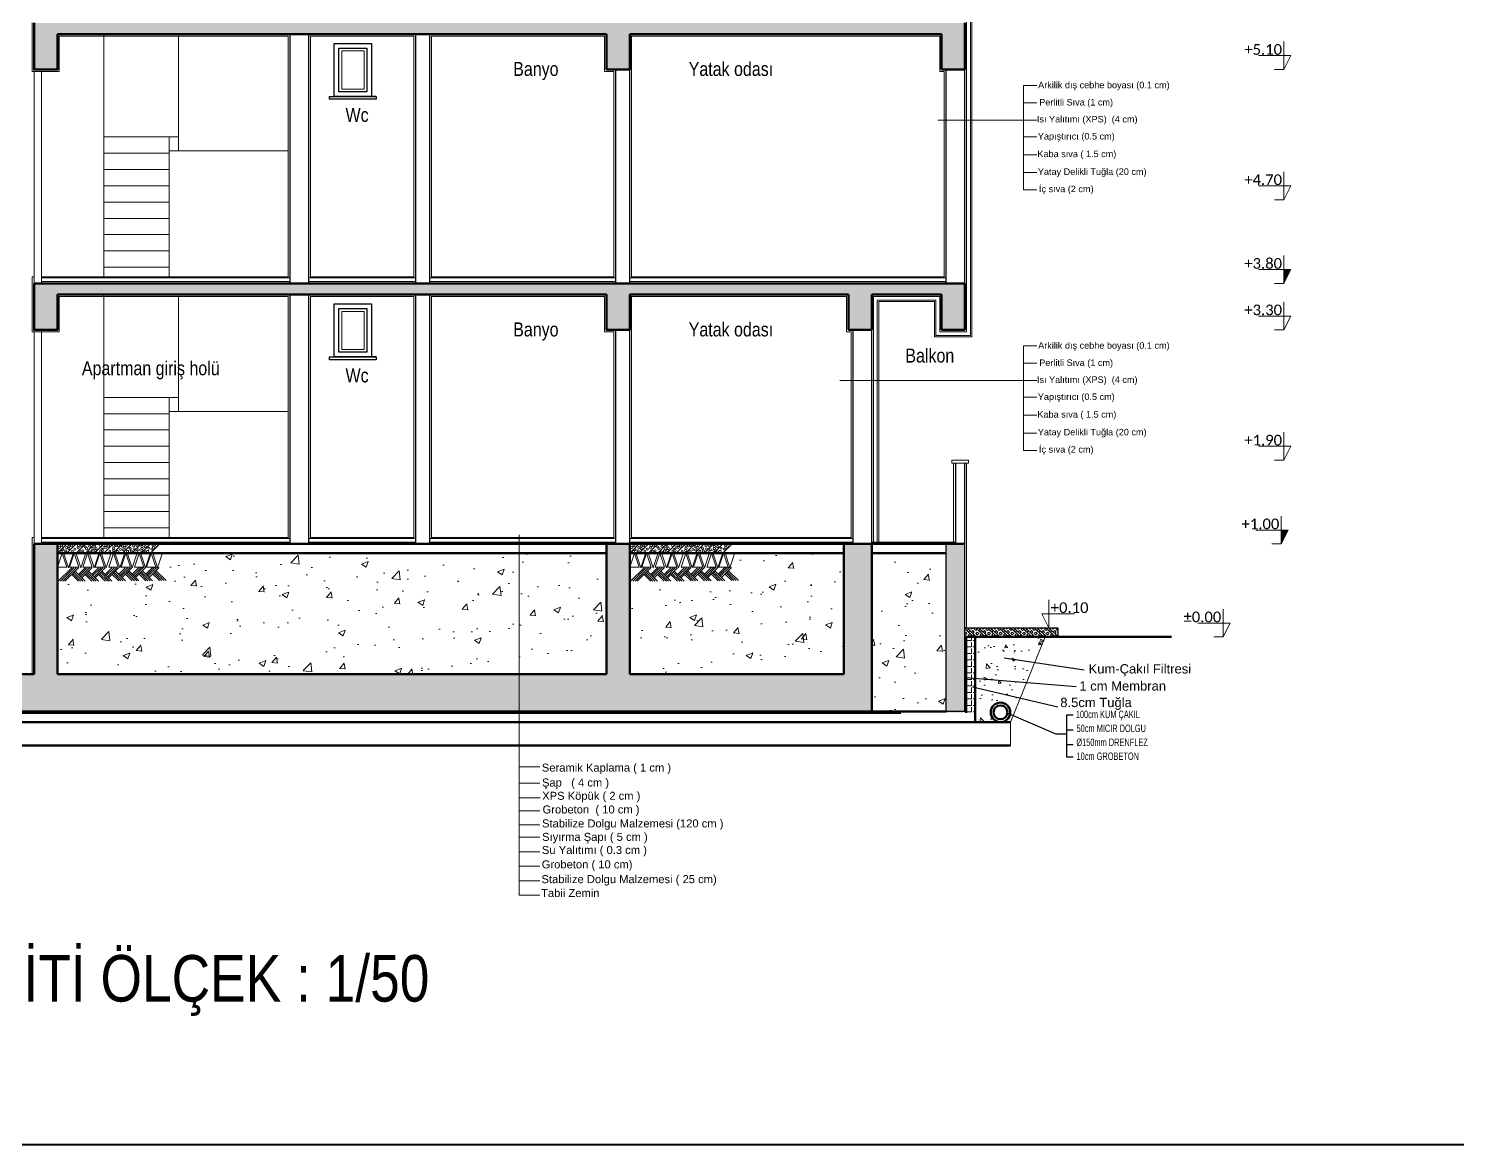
# Model space of a CAD drawing. Header units: metres. Extents: x 134072 to 172200, y 35728 to 38066.
# Drawn here: x 161648 to 163183, y 35728 to 36928 of the extents above; entities that cross this region are included whole.
import ezdxf

# ---------------------------------------------------------------- set-up
doc = ezdxf.new("R2010")
doc.units = ezdxf.units.M
for name, color, linetype, lineweight in [('Cizgi 09', 134, 'Continuous', 9), ('Cizgi 15', 3, 'Continuous', 15), ('Cizgi 20', 175, 'Continuous', 20), ('Cizgi 50', 1, 'Continuous', 50), ('ELEKTRİK', 102, 'Continuous', 40), ('Kotlandırma', 212, 'Continuous', 9), ('sıva', 145, 'Continuous', 5), ('Tarama 13', 221, 'Continuous', 13), ('Yazi Detay', 30, 'Continuous', 20)]:
    doc.layers.add(name, color=color, linetype=linetype, lineweight=lineweight)
for name, color, linetype in [('duvaR', 52, 'Continuous'), ('pencere', 28, 'Continuous'), ('YAZI', 1, 'Continuous'), ('yazı', 7, 'Continuous')]:
    doc.layers.add(name, color=color, linetype=linetype)
doc.styles.add('Hatip', font='ARIALN.TTF', dxfattribs={"height": 9})
doc.styles.add('omr', font='ARIALN.TTF', dxfattribs={"height": 20})
doc.styles.get("Standard").update_dxf_attribs({"font": 'txt.shx'})
doc.styles.add('TSIMPLEX', font='arial.ttf', dxfattribs={"width": 0.65, "height": 10.5})

msp = doc.modelspace()

# ---------------------------------------------------------------- hatches: boundary and pattern name
at = {"layer": 'Kotlandırma', "lineweight": 20}
for points in [[(162996.8, 36668.8), (163004.3, 36668.8), (162996.8, 36653.8)], [(162993.9, 36388.8), (163001.4, 36388.8), (162993.9, 36373.8)]]:
    msp.add_hatch(color=256, dxfattribs=at).paths.add_polyline_path(points)
at = {"layer": 'Tarama 13'}
h = msp.add_hatch(dxfattribs=at)
h.set_pattern_fill('ANSI33', color=256, scale=2, style=0)
h.set_pattern_definition([(45, (109885.787, 30647.212), (-8.980256, 8.980256), []), (45, (109894.767, 30647.212), (-8.980256, 8.980256), [6.35, -3.175])])
h.paths.add_polyline_path([(162653.9, 36373.8), (162633.9, 36373.8), (162633.9, 36193.8), (162653.9, 36193.8)])
h.paths.add_polyline_path([(162553.9, 36233.8), (162553.9, 36373.8), (162523.9, 36373.8), (162523.9, 36233.8), (162293.9, 36233.8), (162293.9, 36373.8), (162268.9, 36373.8), (162268.9, 36233.8), (162175, 36233.8), (162175, 36193.8), (162553.9, 36193.8)])
h.paths.add_polyline_path([(162175, 36233.8), (161678.9, 36233.8), (161678.9, 36373.8), (161653.9, 36373.8), (161653.9, 36233.8), (161468.9, 36233.8), (161468.9, 37493.8), (161137.9, 37493.8), (161137.9, 37481.8), (161443.9, 37481.8), (161443.9, 37213.8), (160903.9, 37213.8), (160903.9, 37198.8), (161078.9, 37198.8), (161078.9, 37182), (161103.9, 37182), (161103.9, 37201.8), (161443.9, 37201.8), (161443.9, 36933.8), (160903.9, 36933.8), (160903.9, 36918.8), (161078.9, 36918.8), (161078.9, 36883.8), (161103.9, 36883.8), (161103.9, 36921.8), (161443.9, 36921.8), (161443.9, 36653.8), (160903.9, 36653.8), (160903.9, 36638.8), (161078.9, 36638.8), (161078.9, 36603.8), (161103.9, 36603.8), (161103.9, 36641.8), (161443.9, 36641.8), (161443.9, 36233.8), (161108.9, 36233.8), (161108.9, 36373.8), (161078.9, 36373.8), (161078.9, 36233.8), (161048.9, 36233.8), (161048.9, 36193.8), (162175, 36193.8)])
h.paths.add_polyline_path([(160923.9, 36373.8), (160903.9, 36373.8), (160903.9, 36193.8), (160923.9, 36193.8)], flags=17)
h.paths.add_polyline_path([(161103.9, 37481.8), (161133.8, 37481.8), (161133.8, 37493.8), (160853.9, 37493.8), (160853.9, 37478.8), (161078.9, 37478.8), (161078.9, 37443.8), (161103.9, 37443.8)])
h.paths.add_polyline_path([(161468.9, 37613.8), (161653.9, 37613.8), (161653.9, 37593.8), (161673.9, 37593.8), (161673.9, 37628.8), (161448.9, 37628.8), (161448.9, 37593.8), (161468.9, 37593.8)])
h.paths.add_polyline_path([(162293.9, 37481.8), (162628.9, 37481.8), (162628.9, 37443.8), (162653.9, 37443.8), (162653.9, 37481.8), (162703.9, 37481.8), (162703.9, 37493.8), (161653.9, 37493.8), (161653.9, 37443.8), (161678.9, 37443.8), (161678.9, 37481.8), (162268.9, 37481.8), (162268.9, 37443.8), (162293.9, 37443.8)])
h.paths.add_polyline_path([(162293.9, 37201.8), (162628.9, 37201.8), (162628.9, 37182), (162653.9, 37182), (162653.9, 37213.8), (161653.9, 37213.8), (161653.9, 37163.8), (161678.9, 37163.8), (161678.9, 37201.8), (162268.9, 37201.8), (162268.9, 37163.8), (162293.9, 37163.8)])
h.paths.add_polyline_path([(162293.9, 36921.8), (162628.9, 36921.8), (162628.9, 36883.8), (162653.9, 36883.8), (162653.9, 36933.8), (161653.9, 36933.8), (161653.9, 36883.8), (161678.9, 36883.8), (161678.9, 36921.8), (162268.9, 36921.8), (162268.9, 36883.8), (162293.9, 36883.8)])
h.paths.add_polyline_path([(162653.9, 36653.8), (161653.9, 36653.8), (161653.9, 36603.8), (161678.9, 36603.8), (161678.9, 36641.8), (162268.9, 36641.8), (162268.9, 36603.8), (162293.9, 36603.8), (162293.9, 36641.8), (162528.9, 36641.8), (162528.9, 36603.8), (162553.9, 36603.8), (162553.9, 36641.8), (162628.9, 36641.8), (162628.9, 36603.8), (162653.9, 36603.8)])
h.paths.add_polyline_path([(162653.9, 37182), (162628.9, 37182), (162628.9, 37163.8), (162653.9, 37163.8)], flags=17)
h.paths.add_polyline_path([(161164.4, 36637.4), (161164.4, 36657.1), (161143.1, 36657.1), (161143.1, 36637.4)], flags=25)
h.paths.add_polyline_path([(161164.2, 36204.1), (161164.2, 36223.8), (161142.9, 36223.8), (161142.9, 36204.1)], flags=24)
h.paths.add_polyline_path([(161164.4, 36917.4), (161164.4, 36937.1), (161143.1, 36937.1), (161143.1, 36917.4)], flags=25)
h.paths.add_polyline_path([(161164.4, 37197.4), (161164.4, 37217.1), (161143.1, 37217.1), (161143.1, 37197.4)], flags=25)
h.paths.add_polyline_path([(161164.4, 37477.4), (161164.4, 37497.1), (161143.1, 37497.1), (161143.1, 37477.4)], flags=9)
h.paths.add_polyline_path([(161613.9, 37609), (161613.9, 37632.7), (161588.3, 37632.7), (161588.3, 37609)], flags=9)
h = msp.add_hatch(dxfattribs=at)
h.set_pattern_fill('AR-CONC', color=256, scale=0.4, style=0)
h.set_pattern_definition([(50, (109885.79, 30647.21), (72.87387, -6.375634), [7.62, -83.82]), (355, (109885.79, 30647.21), (-14.09713, 76.42266), [6.096, -67.056]), (100.451, (109891.86, 30646.68), (58.777, 70.046675), [6.476, -71.236]), (46.1842, (109885.79, 30667.53), (108.43162, -16.81693), [11.43, -125.73]), (96.6356, (109894.82, 30666.13), (94.9617, 98.97022), [9.714, -106.854]), (351.184, (109885.79, 30667.53), (94.96184, 98.97005), [9.144, -100.584]), (21, (109895.95, 30662.45), (60.64595, -40.90621), [7.62, -83.82]), (326, (109895.95, 30662.45), (24.72081, 73.67519), [6.096, -67.056]), (71.4514, (109901, 30659.04), (85.3666, 32.76914), [6.476, -71.236]), (37.5, (109885.787, 30647.212), (1.235441, 33.822016), [0, -66.2432, 0, -68.072, 0, -67.31]), (7.5, (109885.787, 30647.21), (26.727865, 40.07223), [0, -38.8112, 0, -64.7192, 0, -25.654]), (327.5, (109863.13, 30647.212), (54.236238, -2.291498), [0, -25.4, 0, -79.248, 0, -105.156]), (317.5, (109852.97, 30647.21), (59.251673, 10.170596), [0, -33.02, 0, -52.6288, 0, -74.676])])
h.paths.add_polyline_path([(162633.9, 36363.8), (162553.9, 36363.8), (162553.9, 36233.8), (162553.9, 36193.8), (162633.9, 36193.8)])
h.paths.add_polyline_path([(162523.9, 36363.8), (162412.5, 36363.8), (162412.5, 36331.9), (162293.9, 36331.9), (162293.9, 36233.8), (162523.9, 36233.8)])
h.paths.add_polyline_path([(162268.9, 36363.8), (162175, 36363.8), (162175, 36233.8), (162268.9, 36233.8)])
h.paths.add_polyline_path([(162175, 36363.8), (161797.5, 36363.8), (161797.5, 36331.9), (161678.9, 36331.9), (161678.9, 36233.8), (162175, 36233.8)])
h.paths.add_polyline_path([(161443.9, 36363.8), (161108.9, 36363.8), (161108.9, 36233.8), (161443.9, 36233.8)])
h = msp.add_hatch(dxfattribs=at)
h.set_pattern_fill('BOX', color=256, scale=0.35, angle=135, style=0)
h.set_pattern_definition([(315, (307430.1, 137887.338), (-6.2861793, -6.2861793), []), (315, (307431.6714, 137888.909), (-6.2861793, -6.2861793), []), (45, (307430.1, 137887.338), (6.2861793, -6.2861793), [-2.2225, 2.2225]), (45, (307431.6714, 137885.766), (6.2861793, -6.2861793), [-2.2225, 2.2225]), (45, (307433.243, 137884.195), (6.2861793, -6.2861793), [2.2225, -2.2225]), (45, (307434.8145, 137882.623), (6.2861793, -6.2861793), [2.2225, -2.2225]), (315, (307433.243, 137890.481), (-6.2861793, -6.2861793), [2.2225, -2.2225]), (315, (307434.8145, 137892.0525), (-6.2861793, -6.2861793), [2.2225, -2.2225])])
h.paths.add_polyline_path([(162753.9, 36283.8), (162753.9, 36273.8), (162653.9, 36273.8), (162653.9, 36283.8)])
h = msp.add_hatch(dxfattribs=at)
h.set_pattern_fill('ANGLE', color=256, style=0)
h.set_pattern_definition([(180, (212820.449, 30647.2116), (0, 6.985), [5.08, -1.905]), (90, (212820.449, 30647.2116), (6.985, 4e-16), [5.08, -1.905])])
h.paths.add_polyline_path([(162655.4, 36273.8), (162664.9, 36273.8), (162664.9, 36192.3), (162655.4, 36192.3)])
h = msp.add_hatch(dxfattribs=at)
h.set_pattern_fill('AR-CONC', color=256, scale=0.2, style=0)
h.set_pattern_definition([(130, (212820.45, 30647.212), (-36.436934, -3.187817), [3.81, -41.91]), (185, (212820.45, 30647.21), (7.048565, 38.211329), [3.048, -33.528]), (79.549, (212817.413, 30646.946), (-29.3885, 35.023338), [3.238, -35.618]), (133.8158, (212820.45, 30657.37), (-54.21581, -8.408466), [5.715, -62.865]), (83.3644, (212815.93, 30656.67), (-47.480847, 49.48511), [4.857, -53.427]), (188.816, (212820.45, 30657.37), (-47.48092, 49.485024), [4.572, -50.292]), (159, (212815.37, 30654.832), (-30.322976, -20.453104), [3.81, -41.91]), (214, (212815.37, 30654.83), (-12.360406, 36.837593), [3.048, -33.528]), (108.5486, (212812.842, 30653.127), (-42.683298, 16.384572), [3.238, -35.618]), (142.5, (212820.449, 30647.212), (-0.6177207, 16.9110078), [0, -33.1216, 0, -34.036, 0, -33.655]), (172.5, (212820.45, 30647.212), (-13.3639325, 20.036115), [0, -19.4056, 0, -32.3596, 0, -12.827]), (212.5, (212831.778, 30647.212), (-27.118119, -1.1457488), [0, -12.7, 0, -39.624, 0, -52.578]), (222.5, (212836.858, 30647.212), (-29.625836, 5.085298), [0, -16.51, 0, -26.3144, 0, -37.338])])
h.paths.add_polyline_path([(162664.9, 36273.8), (162740.3, 36273.8), (162720.7, 36225.8), (162664.9, 36229.3)])
h.paths.add_polyline_path([(162664.9, 36219.8), (162664.9, 36229.3), (162720.7, 36225.8), (162714.9, 36211.3)])
h.paths.add_polyline_path([(162664.9, 36219.8), (162714.9, 36211.3), (162706.4, 36190.6), (162702.7, 36191.6, 0.028508), (162702.8, 36192.8, 1), (162681.8, 36192.8, 0.414214), (162692.3, 36182.3), (162664.9, 36182.3)])
msp.add_hatch(color=256, dxfattribs=at).paths.add_polyline_path([(162653.9, 36193.8), (162653.9, 36192.3), (162246.1, 36192.3), (162246.1, 36193.8)])

# ---------------------------------------------------------------- linework, layer by layer
at = {"layer": 'Cizgi 09'}
for p, q in [((161808.9, 36796.3), (161808.9, 36919.8)), ((161808.9, 36811.3), (161728.9, 36811.3)), ((161798.9, 36660.8), (161798.9, 36811.3)), ((161798.9, 36793.8), (161728.9, 36793.8)), ((161926.9, 36796.3), (161798.9, 36796.3)), ((161798.9, 36776.3), (161728.9, 36776.3)), ((161798.9, 36758.8), (161728.9, 36758.8)), ((161798.9, 36741.3), (161728.9, 36741.3)), ((161798.9, 36723.8), (161728.9, 36723.8)), ((161798.9, 36706.3), (161728.9, 36706.3)), ((161798.9, 36688.8), (161728.9, 36688.8)), ((161798.9, 36671.3), (161728.9, 36671.3)), ((161808.9, 36516.3), (161808.9, 36639.8)), ((161808.9, 36531.3), (161728.9, 36531.3)), ((161798.9, 36380.8), (161798.9, 36531.3)), ((161798.9, 36513.8), (161728.9, 36513.8)), ((161926.9, 36516.3), (161798.9, 36516.3)), ((161798.9, 36496.3), (161728.9, 36496.3)), ((161798.9, 36478.8), (161728.9, 36478.8)), ((161798.9, 36461.3), (161728.9, 36461.3)), ((161798.9, 36443.8), (161728.9, 36443.8)), ((161798.9, 36426.3), (161728.9, 36426.3)), ((161798.9, 36408.8), (161728.9, 36408.8)), ((161798.9, 36391.3), (161728.9, 36391.3))]:
    msp.add_line(p, q, dxfattribs=at)
at = {"layer": 'Cizgi 15'}
for points in [[(161984.4, 36903.8), (162008.4, 36903.8), (162008.4, 36862.8), (161984.4, 36862.8)], [(161984.4, 36623.8), (162008.4, 36623.8), (162008.4, 36582.8), (161984.4, 36582.8)]]:
    msp.add_lwpolyline(points, close=True, dxfattribs=at)
at = {"layer": 'Cizgi 20'}
for p, q in [((161728.9, 36921.8), (161728.9, 36660.8)), ((161653.9, 36653.8), (161653.9, 36881.8)), ((161661.9, 36653.8), (161661.9, 36881.8)), ((161728.9, 36641.8), (161728.9, 36380.8)), ((161653.9, 36373.8), (161653.9, 36601.8)), ((161661.9, 36373.8), (161661.9, 36601.8)), ((162657.9, 36463.8), (162639.9, 36463.8)), ((162639.9, 36463.8), (162639.9, 36460.8)), ((162657.9, 36460.8), (162639.9, 36460.8)), ((162657.9, 36460.8), (162657.9, 36463.8))]:
    msp.add_line(p, q, dxfattribs=at)
at = {"layer": 'Cizgi 50'}
for p, q in [((162653.9, 36883.8), (162653.9, 36933.8)), ((162268.9, 36921.8), (161678.9, 36921.8)), ((162628.9, 36921.8), (162293.9, 36921.8)), ((162628.9, 36921.8), (162628.9, 36883.8)), ((162628.9, 36883.8), (162653.9, 36883.8)), ((162653.9, 36653.8), (161653.9, 36653.8)), ((162653.9, 36603.8), (162653.9, 36653.8)), ((162268.9, 36641.8), (161678.9, 36641.8)), ((162528.9, 36641.8), (162293.9, 36641.8)), ((162528.9, 36641.8), (162528.9, 36603.8)), ((162628.9, 36641.8), (162553.9, 36641.8)), ((162553.9, 36603.8), (162553.9, 36641.8)), ((162628.9, 36641.8), (162628.9, 36603.8)), ((162528.9, 36603.8), (162553.9, 36603.8)), ((162628.9, 36603.8), (162653.9, 36603.8)), ((162653.9, 36373.8), (161653.9, 36373.8)), ((161653.9, 36233.8), (161653.9, 36373.8)), ((161678.9, 36233.8), (161678.9, 36373.8)), ((162268.9, 36233.8), (162268.9, 36373.8)), ((162293.9, 36233.8), (162293.9, 36373.8)), ((162523.9, 36373.8), (162523.9, 36233.8)), ((162553.9, 36373.8), (162553.9, 36233.8)), ((162268.9, 36363.8), (161678.9, 36363.8)), ((162523.9, 36363.8), (162293.9, 36363.8)), ((162553.9, 36363.8), (162633.9, 36363.8)), ((162876.1, 36273.8), (162653.9, 36273.8)), ((161468.9, 36233.8), (161653.9, 36233.8)), ((161678.9, 36233.8), (162268.9, 36233.8)), ((162293.9, 36233.8), (162523.9, 36233.8)), ((162553.9, 36233.8), (162553.9, 36193.8)), ((160923.9, 36193.8), (162633.9, 36193.8))]:
    msp.add_line(p, q, dxfattribs=at)
at = {"layer": 'Cizgi 50', "color": 252, "linetype": 'Continuous'}
for p, q in [((162655.4, 36192.3), (162655.4, 36273.8)), ((162664.9, 36182.3), (162664.9, 36273.8)), ((160892.9, 36192.3), (162585.3, 36192.3)), ((160854.8, 36182.3), (162703, 36182.3)), ((160854.8, 36157.3), (162703, 36157.3))]:
    msp.add_line(p, q, dxfattribs=at)
at = {"layer": 'Cizgi 50'}
for points in [[(161653.9, 36933.8), (161653.9, 36883.8), (161678.9, 36883.8), (161678.9, 36921.8)], [(162268.9, 36921.8), (162268.9, 36883.8), (162293.9, 36883.8), (162293.9, 36921.8)], [(161653.9, 36653.8), (161653.9, 36603.8), (161678.9, 36603.8), (161678.9, 36641.8)], [(162268.9, 36641.8), (162268.9, 36603.8), (162293.9, 36603.8), (162293.9, 36641.8)]]:
    msp.add_lwpolyline(points, dxfattribs=at)
for radius in [10.5, 7.5]:
    msp.add_circle((162692.3, 36192.8), radius, dxfattribs=at)
at = {"layer": 'duvaR'}
for p, q in [((161928.9, 36653.8), (161928.9, 36921.8)), ((161948.9, 36653.8), (161948.9, 36921.8)), ((162063.9, 36653.8), (162063.9, 36921.8)), ((162078.9, 36653.8), (162078.9, 36921.8)), ((162278.9, 36653.8), (162278.9, 36883.8)), ((162293.9, 36653.8), (162293.9, 36883.8)), ((162633.9, 36653.8), (162633.9, 36883.8)), ((162653.9, 36653.8), (162653.9, 36883.8)), ((161928.9, 36373.8), (161928.9, 36641.8)), ((161948.9, 36373.8), (161948.9, 36641.8)), ((162063.9, 36373.8), (162063.9, 36641.8)), ((162078.9, 36373.8), (162078.9, 36641.8)), ((162278.9, 36373.8), (162278.9, 36603.8)), ((162293.9, 36373.8), (162293.9, 36603.8)), ((162533.9, 36373.8), (162533.9, 36603.8)), ((162553.9, 36373.8), (162553.9, 36603.8)), ((162643.9, 36460.8), (162643.9, 36373.8)), ((162653.9, 36373.8), (162653.9, 36460.8)), ((162653.9, 36283.8), (162753.9, 36283.8)), ((162753.9, 36283.8), (162753.9, 36273.8))]:
    msp.add_line(p, q, dxfattribs=at)
at = {"layer": 'duvaR', "color": 1}
for p, q in [((162633.9, 36193.8), (162633.9, 36373.8)), ((162653.9, 36193.8), (162653.9, 36373.8)), ((162653.9, 36193.8), (162633.9, 36193.8))]:
    msp.add_line(p, q, dxfattribs=at)
at = {"layer": 'ELEKTRİK'}
msp.add_line((134072.3, 35728.3, 127785.9), (172199.8, 35728.3, 127785.9), dxfattribs=at)
at = {"layer": 'Kotlandırma', "lineweight": 20}
for p, q in [((162996.8, 36898.8), (162996.8, 36913.8)), ((162996.8, 36898.8), (162969.4, 36898.8)), ((162996.8, 36883.8), (163004.3, 36898.8)), ((163004.3, 36898.8), (162996.8, 36898.8)), ((162996.8, 36898.8), (162996.8, 36883.8)), ((162986.8, 36883.8), (162996.8, 36883.8)), ((162996.8, 36758.8), (162996.8, 36773.8)), ((162996.8, 36758.8), (162969.4, 36758.8)), ((162996.8, 36743.8), (163004.3, 36758.8)), ((163004.3, 36758.8), (162996.8, 36758.8)), ((162996.8, 36758.8), (162996.8, 36743.8)), ((162986.8, 36743.8), (162996.8, 36743.8)), ((162996.8, 36668.8), (162996.8, 36683.8)), ((162996.8, 36668.8), (162969.4, 36668.8)), ((162996.8, 36653.8), (163004.3, 36668.8)), ((163004.3, 36668.8), (162996.8, 36668.8)), ((162996.8, 36668.8), (162996.8, 36653.8)), ((162986.8, 36653.8), (162996.8, 36653.8)), ((162996.8, 36618.8), (162996.8, 36633.8)), ((162996.8, 36618.8), (162969.4, 36618.8)), ((162996.8, 36603.8), (163004.3, 36618.8)), ((163004.3, 36618.8), (162996.8, 36618.8)), ((162996.8, 36618.8), (162996.8, 36603.8)), ((162986.8, 36603.8), (162996.8, 36603.8)), ((162996.8, 36478.8), (162996.8, 36493.8)), ((162996.8, 36478.8), (162969.4, 36478.8)), ((162996.8, 36463.8), (163004.3, 36478.8)), ((163004.3, 36478.8), (162996.8, 36478.8)), ((162996.8, 36478.8), (162996.8, 36463.8)), ((162986.8, 36463.8), (162996.8, 36463.8)), ((162993.9, 36388.8), (162993.9, 36403.8)), ((162993.9, 36388.8), (162966.5, 36388.8)), ((162993.9, 36373.8), (163001.4, 36388.8)), ((163001.4, 36388.8), (162993.9, 36388.8)), ((162993.9, 36388.8), (162993.9, 36373.8)), ((162983.9, 36373.8), (162993.9, 36373.8)), ((162744.3, 36298.8), (162744.3, 36313.8)), ((162744.3, 36283.8), (162736.8, 36298.8)), ((162736.8, 36298.8), (162744.3, 36298.8)), ((162744.3, 36298.8), (162744.3, 36283.8)), ((162744.3, 36298.8), (162771.7, 36298.8)), ((162931.5, 36288.8), (162931.5, 36303.8)), ((162931.5, 36288.8), (162904.2, 36288.8)), ((162931.5, 36273.8), (162939, 36288.8)), ((162939, 36288.8), (162931.5, 36288.8)), ((162931.5, 36288.8), (162931.5, 36273.8)), ((162921.5, 36273.8), (162931.5, 36273.8))]:
    msp.add_line(p, q, dxfattribs=at)
at = {"layer": 'pencere'}
for points in [[(161976.4, 36911.8), (162016.4, 36911.8), (162016.4, 36854.8), (162021.4, 36854.8), (162021.4, 36851.8), (161971.4, 36851.8), (161971.4, 36854.8), (162021.4, 36854.8), (161976.4, 36854.8), (161976.4, 36911.8)], [(161981.4, 36906.8), (162011.4, 36906.8), (162011.4, 36859.8), (161981.4, 36859.8), (161981.4, 36906.8)], [(161976.4, 36631.8), (162016.4, 36631.8), (162016.4, 36574.8), (162021.4, 36574.8), (162021.4, 36571.8), (161971.4, 36571.8), (161971.4, 36574.8), (162021.4, 36574.8), (161976.4, 36574.8), (161976.4, 36631.8)], [(161981.4, 36626.8), (162011.4, 36626.8), (162011.4, 36579.8), (161981.4, 36579.8), (161981.4, 36626.8)]]:
    msp.add_lwpolyline(points, dxfattribs=at)
at = {"layer": 'sıva'}
for p, q in [((162655.9, 36601.8), (162655.9, 37481.8)), ((162659.9, 36597.8), (162659.9, 37481.8)), ((161661.9, 36659.8), (161928.9, 36659.8)), ((161661.9, 36655.8), (161928.9, 36655.8)), ((161948.9, 36659.8), (162063.9, 36659.8)), ((161948.9, 36655.8), (162063.9, 36655.8)), ((161950.9, 36660.8), (162061.9, 36660.8)), ((162078.9, 36659.8), (162278.9, 36659.8)), ((162078.9, 36655.8), (162278.9, 36655.8)), ((162080.9, 36660.8), (162276.9, 36660.8)), ((162293.9, 36659.8), (162633.9, 36659.8)), ((162293.9, 36655.8), (162633.9, 36655.8)), ((162295.9, 36660.8), (162631.8, 36660.8)), ((162555.9, 36375.8), (162555.9, 36639.8)), ((162555.9, 36639.8), (162626.9, 36639.8)), ((162559.9, 36375.8), (162559.9, 36635.8)), ((162559.9, 36635.8), (162622.9, 36635.8)), ((162561.4, 36634.3), (162561.4, 36375.8)), ((162621.4, 36634.3), (162561.4, 36634.3)), ((162621.4, 36634.3), (162621.4, 36596.3)), ((162622.9, 36597.8), (162622.9, 36635.8)), ((162626.9, 36601.8), (162626.9, 36639.8)), ((162661.4, 36596.3), (162621.4, 36596.3)), ((162622.9, 36597.8), (162659.9, 36597.8)), ((162626.9, 36601.8), (162655.9, 36601.8)), ((162641.9, 36460.8), (162641.9, 36375.8)), ((162655.9, 36283.8), (162655.9, 36460.8)), ((161651.9, 36380.8), (161653.9, 36380.8)), ((161651.9, 36380.8), (161651.9, 36233.8)), ((161661.9, 36380.8), (161926.9, 36380.8)), ((161661.9, 36379.8), (161928.9, 36379.8)), ((161661.9, 36375.8), (161928.9, 36375.8)), ((161948.9, 36379.8), (162063.9, 36379.8)), ((161948.9, 36375.8), (162063.9, 36375.8)), ((161950.9, 36380.8), (162061.9, 36380.8)), ((162078.9, 36379.8), (162278.9, 36379.8)), ((162078.9, 36375.8), (162278.9, 36375.8)), ((162080.9, 36380.8), (162276.9, 36380.8)), ((162293.9, 36379.8), (162533.9, 36379.8)), ((162293.9, 36375.8), (162533.9, 36375.8)), ((162295.9, 36380.8), (162531.8, 36380.8)), ((162553.9, 36375.8), (162643.9, 36375.8))]:
    msp.add_line(p, q, dxfattribs=at)
at = {"layer": 'sıva', "color": 252}
for p, q in [((162703, 36182.3), (162740.3, 36273.8)), ((162703, 36157.3), (162703, 36182.3))]:
    msp.add_line(p, q, dxfattribs=at)
at = {"layer": 'sıva'}
for points in [[(162661.4, 36596.3), (162661.4, 37479.8), (162705.9, 37479.8), (162705.9, 37493.8)], [(161926.9, 36659.8), (161926.9, 36919.8), (161680.9, 36919.8), (161680.9, 36881.8), (161651.9, 36881.8), (161651.9, 36933.8)], [(162061.9, 36659.8), (162061.9, 36919.8), (161950.9, 36919.8), (161950.9, 36659.8)], [(162276.9, 36659.8), (162276.9, 36881.8), (162266.9, 36881.8), (162266.9, 36919.8), (162080.9, 36919.8), (162080.9, 36659.8)], [(162631.9, 36659.8), (162631.9, 36881.8), (162626.9, 36881.8), (162626.9, 36919.8), (162295.9, 36919.8), (162295.9, 36659.8)], [(161926.9, 36379.8), (161926.9, 36639.8), (161680.9, 36639.8), (161680.9, 36601.8), (161651.9, 36601.8), (161651.9, 36660.8), (161653.9, 36660.8)], [(161661.9, 36660.8), (161926.9, 36660.8)], [(162061.9, 36379.8), (162061.9, 36639.8), (161950.9, 36639.8), (161950.9, 36379.8)], [(162276.9, 36379.8), (162276.9, 36601.8), (162266.9, 36601.8), (162266.9, 36639.8), (162080.9, 36639.8), (162080.9, 36379.8)], [(162531.9, 36379.8), (162531.9, 36601.8), (162526.9, 36601.8), (162526.9, 36639.8), (162295.9, 36639.8), (162295.9, 36379.8)]]:
    msp.add_lwpolyline(points, dxfattribs=at)
at = {"layer": 'Tarama 13'}
for p, q in [((161678.9, 36363.8), (161688.9, 36373.8)), ((161688.9, 36363.8), (161698.9, 36373.8)), ((161698.9, 36363.8), (161708.9, 36373.8)), ((161708.9, 36363.8), (161718.9, 36373.8)), ((161718.9, 36363.8), (161728.9, 36373.8)), ((161728.9, 36363.8), (161738.9, 36373.8)), ((161738.9, 36363.8), (161748.9, 36373.8)), ((161748.9, 36363.8), (161758.9, 36373.8)), ((161758.9, 36363.8), (161768.9, 36373.8)), ((161768.9, 36363.8), (161778.9, 36373.8)), ((161778.9, 36363.8), (161788.9, 36373.8)), ((162293.9, 36363.8), (162303.9, 36373.8)), ((162303.9, 36363.8), (162313.9, 36373.8)), ((162313.9, 36363.8), (162323.9, 36373.8)), ((162323.9, 36363.8), (162333.9, 36373.8)), ((162333.9, 36363.8), (162343.9, 36373.8)), ((162343.9, 36363.8), (162353.9, 36373.8)), ((162353.9, 36363.8), (162363.9, 36373.8)), ((162363.9, 36363.8), (162373.9, 36373.8)), ((162373.9, 36363.8), (162383.9, 36373.8)), ((162383.9, 36363.8), (162393.9, 36373.8)), ((162393.9, 36363.8), (162403.9, 36373.8))]:
    msp.add_line(p, q, dxfattribs=at)
at = {"layer": 'Tarama 13', "ltscale": 2}
for p, q in [((161678.9, 36348.8), (161683.9, 36363.8)), ((161683.9, 36363.8), (161688.9, 36348.8)), ((161695.8, 36363.3), (161685.8, 36363.3)), ((161690.8, 36348.3), (161685.8, 36363.3)), ((161695.8, 36363.3), (161690.8, 36348.3)), ((161692, 36348.8), (161697, 36363.8)), ((161697, 36363.8), (161702, 36348.8)), ((161704, 36348.3), (161699, 36363.3)), ((161709, 36363.3), (161699, 36363.3)), ((161709, 36363.3), (161704, 36348.3)), ((161706.3, 36348.8), (161711.3, 36363.8)), ((161711.3, 36363.8), (161716.3, 36348.8)), ((161718.3, 36348.3), (161713.3, 36363.3)), ((161723.3, 36363.3), (161713.3, 36363.3)), ((161723.3, 36363.3), (161718.3, 36348.3)), ((161719.5, 36348.8), (161724.5, 36363.8)), ((161724.5, 36363.8), (161729.5, 36348.8)), ((161736.4, 36363.3), (161726.4, 36363.3)), ((161731.4, 36348.3), (161726.4, 36363.3)), ((161736.4, 36363.3), (161731.4, 36348.3)), ((161734.1, 36348.8), (161739.1, 36363.8)), ((161739.1, 36363.8), (161744.1, 36348.8)), ((161746.1, 36348.3), (161741.1, 36363.3)), ((161751.1, 36363.3), (161741.1, 36363.3)), ((161751.1, 36363.3), (161746.1, 36348.3)), ((161747.3, 36348.8), (161752.3, 36363.8)), ((161752.3, 36363.8), (161757.3, 36348.8)), ((161764.2, 36363.3), (161754.2, 36363.3)), ((161759.2, 36348.3), (161754.2, 36363.3)), ((161764.2, 36363.3), (161759.2, 36348.3)), ((161761.6, 36348.8), (161766.6, 36363.8)), ((161766.6, 36363.8), (161771.6, 36348.8)), ((161778.5, 36363.3), (161768.5, 36363.3)), ((161773.5, 36348.3), (161768.5, 36363.3)), ((161778.5, 36363.3), (161773.5, 36348.3)), ((161774.7, 36348.8), (161779.7, 36363.8)), ((161779.7, 36363.8), (161784.7, 36348.8)), ((161786.6, 36348.3), (161781.6, 36363.3)), ((161791.6, 36363.3), (161781.6, 36363.3)), ((161791.6, 36363.3), (161786.6, 36348.3)), ((162293.9, 36348.8), (162298.9, 36363.8)), ((162298.9, 36363.8), (162303.9, 36348.8)), ((162310.8, 36363.3), (162300.8, 36363.3)), ((162305.8, 36348.3), (162300.8, 36363.3)), ((162310.8, 36363.3), (162305.8, 36348.3)), ((162307, 36348.8), (162312, 36363.8)), ((162312, 36363.8), (162317, 36348.8)), ((162319, 36348.3), (162314, 36363.3)), ((162324, 36363.3), (162314, 36363.3)), ((162324, 36363.3), (162319, 36348.3)), ((162321.3, 36348.8), (162326.3, 36363.8)), ((162326.3, 36363.8), (162331.3, 36348.8)), ((162333.3, 36348.3), (162328.3, 36363.3)), ((162338.3, 36363.3), (162328.3, 36363.3)), ((162338.3, 36363.3), (162333.3, 36348.3)), ((162334.5, 36348.8), (162339.5, 36363.8)), ((162339.5, 36363.8), (162344.5, 36348.8)), ((162351.4, 36363.3), (162341.4, 36363.3)), ((162346.4, 36348.3), (162341.4, 36363.3)), ((162351.4, 36363.3), (162346.4, 36348.3)), ((162349.1, 36348.8), (162354.1, 36363.8)), ((162354.1, 36363.8), (162359.1, 36348.8)), ((162361.1, 36348.3), (162356.1, 36363.3)), ((162366.1, 36363.3), (162356.1, 36363.3)), ((162366.1, 36363.3), (162361.1, 36348.3)), ((162362.3, 36348.8), (162367.3, 36363.8)), ((162367.3, 36363.8), (162372.3, 36348.8)), ((162379.2, 36363.3), (162369.2, 36363.3)), ((162374.2, 36348.3), (162369.2, 36363.3)), ((162379.2, 36363.3), (162374.2, 36348.3)), ((162376.6, 36348.8), (162381.6, 36363.8)), ((162381.6, 36363.8), (162386.6, 36348.8)), ((162393.5, 36363.3), (162383.5, 36363.3)), ((162388.5, 36348.3), (162383.5, 36363.3)), ((162393.5, 36363.3), (162388.5, 36348.3)), ((162389.7, 36348.8), (162394.7, 36363.8)), ((162394.7, 36363.8), (162399.7, 36348.8)), ((162401.6, 36348.3), (162396.6, 36363.3)), ((162406.6, 36363.3), (162396.6, 36363.3)), ((162406.6, 36363.3), (162401.6, 36348.3)), ((161678.9, 36348.8), (161688.9, 36348.8)), ((161679.8, 36333.8), (161694.2, 36348.2)), ((161682.2, 36333.8), (161696.6, 36348.2)), ((161684.6, 36333.8), (161699, 36348.2)), ((161687, 36333.8), (161701.4, 36348.2)), ((161692, 36348.8), (161702, 36348.8)), ((161703.8, 36333.8), (161695.4, 36342.2)), ((161706.2, 36333.8), (161696.6, 36343.4)), ((161708.6, 36333.8), (161697.8, 36344.6)), ((161701.4, 36341), (161708.6, 36348.2)), ((161702.6, 36339.8), (161711, 36348.2)), ((161703.8, 36338.6), (161713.4, 36348.2)), ((161705, 36337.4), (161715.8, 36348.2)), ((161706.3, 36348.8), (161716.3, 36348.8)), ((161718.2, 36333.8), (161709.8, 36342.2)), ((161720.6, 36333.8), (161711, 36343.4)), ((161723, 36333.8), (161712.2, 36344.6)), ((161715.8, 36341), (161723, 36348.2)), ((161717, 36339.8), (161725.4, 36348.2)), ((161718.2, 36338.6), (161727.8, 36348.2)), ((161719.4, 36337.4), (161730.2, 36348.2)), ((161719.5, 36348.8), (161729.5, 36348.8)), ((161732.6, 36333.8), (161724.2, 36342.2)), ((161735, 36333.8), (161725.4, 36343.4)), ((161737.4, 36333.8), (161726.6, 36344.6)), ((161730.2, 36341), (161737.4, 36348.2)), ((161731.4, 36339.8), (161739.8, 36348.2)), ((161732.6, 36338.6), (161742.2, 36348.2)), ((161733.8, 36337.4), (161744.6, 36348.2)), ((161734.1, 36348.8), (161744.1, 36348.8)), ((161747.1, 36334), (161738.7, 36342.4)), ((161749.5, 36334), (161739.9, 36343.6)), ((161751.9, 36334), (161741.1, 36344.8)), ((161744.7, 36341.2), (161751.8, 36348.2)), ((161745.9, 36340), (161754.2, 36348.2)), ((161747.1, 36338.8), (161756.6, 36348.2)), ((161747.3, 36348.8), (161757.3, 36348.8)), ((161748.3, 36337.6), (161759, 36348.2)), ((161761.7, 36334.1), (161753.3, 36342.5)), ((161764.1, 36334.1), (161754.5, 36343.7)), ((161766.5, 36334.1), (161755.7, 36344.9)), ((161759.3, 36341.3), (161766.3, 36348.4)), ((161760.5, 36340.1), (161768.7, 36348.4)), ((161761.6, 36348.8), (161771.6, 36348.8)), ((161761.7, 36338.9), (161771.1, 36348.4)), ((161762.9, 36337.7), (161773.5, 36348.4)), ((161776.2, 36334.2), (161767.8, 36342.6)), ((161778.6, 36334.2), (161769, 36343.8)), ((161781, 36334.2), (161770.2, 36345)), ((161773.8, 36341.4), (161780.9, 36348.5)), ((161774.7, 36348.8), (161784.7, 36348.8)), ((161775, 36340.2), (161783.3, 36348.5)), ((161776.2, 36339), (161785.7, 36348.5)), ((161777.4, 36337.8), (161788.1, 36348.5)), ((161790.8, 36334.4), (161782.4, 36342.8)), ((161793.2, 36334.4), (161783.6, 36344)), ((161795.6, 36334.4), (161784.8, 36345.2)), ((162293.9, 36348.8), (162303.9, 36348.8)), ((162294.8, 36333.8), (162309.2, 36348.2)), ((162297.2, 36333.8), (162311.6, 36348.2)), ((162299.6, 36333.8), (162314, 36348.2)), ((162302, 36333.8), (162316.4, 36348.2)), ((162307, 36348.8), (162317, 36348.8)), ((162318.8, 36333.8), (162310.4, 36342.2)), ((162321.2, 36333.8), (162311.6, 36343.4)), ((162323.6, 36333.8), (162312.8, 36344.6)), ((162316.4, 36341), (162323.6, 36348.2)), ((162317.6, 36339.8), (162326, 36348.2)), ((162318.8, 36338.6), (162328.4, 36348.2)), ((162320, 36337.4), (162330.8, 36348.2)), ((162321.3, 36348.8), (162331.3, 36348.8)), ((162333.2, 36333.8), (162324.8, 36342.2)), ((162335.6, 36333.8), (162326, 36343.4)), ((162338, 36333.8), (162327.2, 36344.6)), ((162330.8, 36341), (162338, 36348.2)), ((162332, 36339.8), (162340.4, 36348.2)), ((162333.2, 36338.6), (162342.8, 36348.2)), ((162334.4, 36337.4), (162345.2, 36348.2)), ((162334.5, 36348.8), (162344.5, 36348.8)), ((162347.6, 36333.8), (162339.2, 36342.2)), ((162350, 36333.8), (162340.4, 36343.4)), ((162352.4, 36333.8), (162341.6, 36344.6)), ((162345.2, 36341), (162352.4, 36348.2)), ((162346.4, 36339.8), (162354.8, 36348.2)), ((162347.6, 36338.6), (162357.2, 36348.2)), ((162348.8, 36337.4), (162359.6, 36348.2)), ((162349.1, 36348.8), (162359.1, 36348.8)), ((162362.1, 36334), (162353.7, 36342.4)), ((162364.5, 36334), (162354.9, 36343.6)), ((162366.9, 36334), (162356.1, 36344.8)), ((162359.7, 36341.2), (162366.8, 36348.2)), ((162360.9, 36340), (162369.2, 36348.2)), ((162362.1, 36338.8), (162371.6, 36348.2)), ((162362.3, 36348.8), (162372.3, 36348.8)), ((162363.3, 36337.6), (162374, 36348.2)), ((162376.7, 36334.1), (162368.3, 36342.5)), ((162379.1, 36334.1), (162369.5, 36343.7)), ((162381.5, 36334.1), (162370.7, 36344.9)), ((162374.3, 36341.3), (162381.3, 36348.4)), ((162375.5, 36340.1), (162383.7, 36348.4)), ((162376.6, 36348.8), (162386.6, 36348.8)), ((162376.7, 36338.9), (162386.1, 36348.4)), ((162377.9, 36337.7), (162388.5, 36348.4)), ((162391.2, 36334.2), (162382.8, 36342.6)), ((162393.6, 36334.2), (162384, 36343.8)), ((162396, 36334.2), (162385.2, 36345)), ((162388.8, 36341.4), (162395.9, 36348.5)), ((162389.7, 36348.8), (162399.7, 36348.8)), ((162390, 36340.2), (162398.3, 36348.5)), ((162391.2, 36339), (162400.7, 36348.5)), ((162392.4, 36337.8), (162403.1, 36348.5)), ((162405.8, 36334.4), (162397.4, 36342.8)), ((162408.2, 36334.4), (162398.6, 36344)), ((162410.6, 36334.4), (162399.8, 36345.2)), ((161701.4, 36333.8), (161694.2, 36341)), ((161715.8, 36333.8), (161708.6, 36341)), ((161730.2, 36333.8), (161723, 36341)), ((161744.7, 36334), (161737.5, 36341.2)), ((161759.3, 36334.1), (161752.1, 36341.3)), ((161773.8, 36334.2), (161766.6, 36341.4)), ((161788.4, 36334.4), (161781.2, 36341.6)), ((162316.4, 36333.8), (162309.2, 36341)), ((162330.8, 36333.8), (162323.6, 36341)), ((162345.2, 36333.8), (162338, 36341)), ((162359.7, 36334), (162352.5, 36341.2)), ((162374.3, 36334.1), (162367.1, 36341.3)), ((162388.8, 36334.2), (162381.6, 36341.4)), ((162403.4, 36334.4), (162396.2, 36341.6))]:
    msp.add_line(p, q, dxfattribs=at)
at = {"layer": 'Tarama 13'}
for centre in [(161683.4, 36371.7), (161691.3, 36371.4), (161694.1, 36371.7), (161701.7, 36372.1), (161704.6, 36371.8), (161713.5, 36371.4), (161719, 36371.4), (161725, 36372.1), (161730.8, 36372.2), (161733.6, 36371.6), (161739.2, 36372.1), (161741.9, 36371.8), (161744.6, 36371.8), (161752.8, 36372.3), (161760.8, 36371.7), (161764.4, 36371.8), (161781.7, 36371.9), (161785.5, 36372.2), (162298.4, 36371.7), (162306.3, 36371.4), (162309.1, 36371.7), (162316.7, 36372.1), (162319.6, 36371.8), (162328.5, 36371.4), (162334, 36371.4), (162340, 36372.1), (162345.8, 36372.2), (162348.6, 36371.6), (162354.2, 36372.1), (162356.9, 36371.8), (162359.6, 36371.8), (162367.8, 36372.3), (162375.8, 36371.7), (162379.4, 36371.8), (162396.7, 36371.9), (162400.5, 36372.2), (161680.9, 36370.2), (161682.9, 36365.8), (161684.6, 36367.6), (161687.8, 36366.3), (161688.6, 36369.9), (161691.2, 36368.8), (161695.1, 36366), (161697.7, 36368.2), (161701.2, 36369.8), (161703.3, 36366), (161706.2, 36366.5), (161708.7, 36370.7), (161710.3, 36368.7), (161713.2, 36365), (161716.1, 36366.2), (161717.1, 36368.7), (161719.5, 36366.7), (161720.6, 36369), (161725.1, 36366), (161726.7, 36368.3), (161727.5, 36366.8), (161728.7, 36369.9), (161731, 36370.1), (161735.3, 36366.1), (161738.8, 36366.7), (161739.3, 36369.1), (161743.6, 36365.5), (161746.6, 36367.8), (161748.9, 36371.3), (161749.6, 36367.5), (161751.4, 36369.9), (161754.3, 36365.8), (161757.1, 36369.1), (161758.1, 36366.2), (161761.4, 36368.5), (161764.3, 36365.6), (161765.8, 36367.5), (161769.3, 36366.7), (161769.8, 36371.2), (161769.8, 36368.8), (161773.1, 36365.3), (161773.4, 36370.9), (161775.9, 36365.8), (161777.1, 36369.2), (161780.3, 36368.3), (161782.3, 36369.8), (162295.9, 36370.2), (162297.9, 36365.8), (162299.6, 36367.6), (162302.8, 36366.3), (162303.6, 36369.9), (162306.2, 36368.8), (162310.1, 36366), (162312.7, 36368.2), (162316.2, 36369.8), (162318.3, 36366), (162321.2, 36366.5), (162323.7, 36370.7), (162325.3, 36368.7), (162328.2, 36365), (162331.1, 36366.2), (162332.1, 36368.7), (162334.5, 36366.7), (162335.6, 36369), (162340.1, 36366), (162341.7, 36368.3), (162342.5, 36366.8), (162343.7, 36369.9), (162346, 36370.1), (162350.3, 36366.1), (162353.8, 36366.7), (162354.3, 36369.1), (162358.6, 36365.5), (162361.6, 36367.8), (162363.9, 36371.3), (162364.6, 36367.5), (162366.4, 36369.9), (162369.3, 36365.8), (162372.1, 36369.1), (162373.1, 36366.2), (162376.4, 36368.5), (162379.3, 36365.6), (162380.8, 36367.5), (162384.3, 36366.7), (162384.8, 36371.2), (162384.8, 36368.8), (162388.1, 36365.3), (162388.4, 36370.9), (162390.9, 36365.8), (162392.1, 36369.2), (162395.3, 36368.3), (162397.3, 36369.8)]:
    msp.add_circle(centre, 1.12, dxfattribs=at)
at = {"layer": 'YAZI', "color": 42}
for p, q in [((162782, 36238.1), (162696.2, 36251.2)), ((162773.5, 36220.3), (162655, 36229.9)), ((162662.3, 36220.3), (162753.7, 36198.8)), ((162698.2, 36192.8), (162752.4, 36169.4)), ((162770.2, 36189.8), (162763.1, 36189.8)), ((162763.1, 36189.8), (162763.1, 36144.6)), ((162770.2, 36173.5), (162763.1, 36173.5)), ((162763.1, 36169.4), (162752.4, 36169.4)), ((162770.2, 36157.8), (162763.1, 36157.8)), ((162770.2, 36144.6), (162763.1, 36144.6))]:
    msp.add_line(p, q, dxfattribs=at)
at = {"layer": 'Yazi Detay'}
for p, q in [((162175, 36383.7), (162175, 35996.1)), ((162175, 36134.3), (162197.1, 36134.3)), ((162175, 36116.7), (162197.1, 36116.7)), ((162175, 36100.8), (162197.5, 36100.8)), ((162175, 36086.8), (162197.1, 36086.8)), ((162175, 36072), (162197.1, 36072)), ((162175, 36072), (162197.1, 36072)), ((162175, 36058.8), (162197.1, 36058.8)), ((162175, 36043), (162197.1, 36043)), ((162175, 36027.4), (162197.1, 36027.4)), ((162175, 36011.7), (162197.1, 36011.7)), ((162175, 35996.1), (162197.1, 35996.1))]:
    msp.add_line(p, q, dxfattribs=at)
for points in [[(162717.1, 36866.7), (162717.1, 36754.4)], [(162717.1, 36866.7), (162731.2, 36866.7)], [(162717.1, 36848.1), (162731.2, 36848.1)], [(162717.1, 36829.4), (162625, 36829.4)], [(162717.1, 36829.4), (162731.2, 36829.4)], [(162717.1, 36811.5), (162731.2, 36811.5)], [(162717.1, 36792.2), (162731.2, 36792.2)], [(162717.1, 36773), (162731.2, 36773)], [(162717.1, 36754.4), (162731.2, 36754.4)], [(162717.1, 36586.7), (162717.1, 36474.4)], [(162717.1, 36586.7), (162731.2, 36586.7)], [(162717.1, 36568.1), (162731.2, 36568.1)], [(162717.1, 36549.4), (162519.7, 36549.4)], [(162717.1, 36549.4), (162731.2, 36549.4)], [(162717.1, 36531.5), (162731.2, 36531.5)], [(162717.1, 36512.2), (162731.2, 36512.2)], [(162717.1, 36493), (162731.2, 36493)], [(162717.1, 36474.4), (162731.2, 36474.4)]]:
    msp.add_lwpolyline(points, dxfattribs=at)

# ---------------------------------------------------------------- texts
at = {"layer": 'Kotlandırma', "lineweight": 20, "char_height": 12.5, "width": 46.982}
for s, insert, attachment_point in [('\\pxa0.83333,sm1.15;{\\fCalibri|b0|i0|c162|p34;\\H0.9167x;\\C0;+5.10}', (162994.8, 36899.5), 9), ('\\pxa0.83333,sm1.15;{\\fCalibri|b0|i0|c162|p34;\\H0.9167x;\\C0;+4.70}', (162994.8, 36759.5), 9), ('\\pxa0.83333,sm1.15;{\\fCalibri|b0|i0|c162|p34;\\H0.9167x;\\C0;+3.80}', (162994.8, 36669.5), 9), ('\\pxa0.83333,sm1.15;{\\fCalibri|b0|i0|c162|p34;\\H0.9167x;\\C0;+3.30}', (162994.8, 36619.5), 9), ('\\pxa0.83333,sm1.15;{\\fCalibri|b0|i0|c162|p34;\\H0.9167x;\\C0;+1.90}', (162994.8, 36479.5), 9), ('\\pxa0.83333,sm1.15;{\\fCalibri|b0|i0|c162|p34;\\H0.9167x;\\C0;+1.00}', (162991.9, 36389.5), 9), ('\\pxa0.83333,sm1.15;{\\fCalibri|b0|i0|c162|p34;\\H0.9167x;\\C0;+0.10}', (162746.3, 36299.5), 7), ('{\\fCalibri|b0|i0|c162|p34;\\H0.9167x;\\C0;±0.00}', (162929.5, 36289.5), 9)]:
    msp.add_mtext(s, dxfattribs=dict(at, insert=insert, attachment_point=attachment_point))
at = {"layer": 'YAZI', "color": 42, "style": 'TSIMPLEX', "width": 0.65}
for s, p in [('100cm KUM ÇAKIL ', (162773.2, 36186.6)), ('50cm MICIR DOLGU', (162774, 36171.6)), ('%%C150mm DRENFLEZ ', (162773.8, 36156.6)), ('10cm GROBETON', (162774, 36141.6))]:
    msp.add_text(s, height=8, dxfattribs=at).set_placement(p)
at = {"layer": 'YAZI', "color": 42, "char_height": 10, "attachment_point": 7}
for s, insert in [('{\\fArial|b0|i0|c162|p34;Kum-Çakıl Filtresi}', (162786.9, 36231.5)), ('{\\fArial|b0|i0|c162|p34;1 cm Membran}', (162777, 36216)), ('{\\fArial|b0|i0|c162|p34;8.5cm Tuğla}', (162756.5, 36195.4))]:
    msp.add_mtext(s, dxfattribs=dict(at, insert=insert))
at = {"layer": 'Yazi Detay'}
for s, insert, char_height, width, attachment_point in [('{\\fArial|b0|i0|c162|p34;Arkilik dış cebhe boyası (0.1 cm)}', (162874, 36861.5), 7, 5264, 9), ('{\\fArial|b0|i0|c162|p34;Isı Yalıtımı (XPS)  (4 cm)}', (162839.5, 36824.8), 7, 5264, 9), ('{\\fArial|b0|i0|c162|p34;Yapıştırıcı (0.5 cm)}', (162815, 36806.4), 7, 5264, 9), ('{\\fArial|b0|i0|c162|p34;Kaba sıva ( 1.5 cm)}', (162816.7, 36787.5), 7, 5264, 9), ('{\\fArial|b0|i0|c162|p34;Yatay Delikli Tuğla (20 cm)}', (162732.4, 36768.4), 7, 5264, 7), ('{\\fArial|b0|i0|c162|p34;Arkilik dış cebhe boyası (0.1 cm)}', (162874, 36581.5), 7, 5264, 9), ('{\\fArial|b0|i0|c162|p34;Isı Yalıtımı (XPS)  (4 cm)}', (162839.5, 36544.8), 7, 5264, 9), ('{\\fArial|b0|i0|c162|p34;Yapıştırıcı (0.5 cm)}', (162815, 36526.4), 7, 5264, 9), ('{\\fArial|b0|i0|c162|p34;Kaba sıva ( 1.5 cm)}', (162816.7, 36507.5), 7, 5264, 9), ('{\\fArial|b0|i0|c162|p34;Yatay Delikli Tuğla (20 cm)}', (162732.4, 36488.4), 7, 5264, 7), ('{\\fArial|b0|i0|c162|p34;Seramik Kaplama ( 1 cm )}', (162199.4, 36126.5), 8.602, 5053.44, 7), ('{\\fArial|b0|i0|c162|p18; Şap   ( 4 cm )}', (162196.2, 36110.4), 8.602, 5053.44, 7), ('{\\fArial|b0|i0|c162|p18;XPS Köpük ( 2 cm )}', (162199.8, 36096.2), 8.602, 5053.44, 7), ('{\\fArial|b0|i0|c162|p18;Grobeton  ( 10 cm )}', (162200.2, 36081.5), 8.602, 5053.44, 7), ('{\\fArial|b0|i0|c162|p18;Stabilize Dolgu Malzemesi (120 cm )}', (162199.6, 36066.5), 8.602, 5053.44, 7), ('{\\fArial|b0|i0|c162|p18;Sıyırma Şapı ( 5 cm )}', (162199.7, 36052), 8.602, 5053.44, 7), ('{\\fArial|b0|i0|c162|p18;Su Yalıtımı ( 0.3 cm )}', (162199.5, 36038), 8.602, 5053.44, 7), ('{\\fArial|b0|i0|c162|p18;Grobeton ( 10 cm)}', (162199.3, 36022.5), 8.602, 5053.44, 7), ('{\\fArial|b0|i0|c162|p18;Stabilize Dolgu Malzemesi ( 25 cm)}', (162199, 36006.6), 8.602, 5053.44, 7), ('\\fArial|b0|i0|c1254|p18;Tabii Zemin', (162198.6, 35994.2), 8.602, 5053.44, 7)]:
    msp.add_mtext(s, dxfattribs=dict(at, insert=insert, char_height=char_height, width=width, attachment_point=attachment_point))
at = {"layer": 'Yazi Detay', "char_height": 7, "width": 5264, "attachment_point": 7, "style": 'omr'}
for s, insert in [('{\\fArial|b0|i0|c0|p34;Perlitli Sıva (1 cm)}', (162733.9, 36843)), ('{\\fArial|b0|i0|c162|p34;İç sıva (2 cm)}', (162733.6, 36749.8)), ('{\\fArial|b0|i0|c0|p34;Perlitli Sıva (1 cm)}', (162733.9, 36563)), ('{\\fArial|b0|i0|c162|p34;İç sıva (2 cm)}', (162733.6, 36469.8))]:
    msp.add_mtext(s, dxfattribs=dict(at, insert=insert))
at = {"layer": 'yazı', "lineweight": 20, "attachment_point": 2}
for s, insert, char_height, width, style in [('Banyo', (162193, 36891.9, 0), 15, 108.41, 'omr'), ('Yatak odası', (162402.6, 36891.9, 0), 15, 108.41, 'omr'), ('Wc', (162000.9, 36842.5, 0), 15, 108.41, 'omr'), ('Banyo', (162193, 36611.9, 0), 15, 108.41, 'omr'), ('Yatak odası', (162402.6, 36611.9, 0), 15, 108.41, 'omr'), ('Balkon', (162616.3, 36583.8, 0), 15, 108.41, 'omr'), ('Apartman giriş holü', (161779.2, 36570.2, 0), 15, 202.735, 'omr'), ('Wc', (162000.9, 36562.5, 0), 15, 108.41, 'omr'), ('\\A1;B - B KESİTİ ÖLÇEK : 1/50', (161731.6, 35931.9), 50, 1223.608, 'Hatip')]:
    msp.add_mtext(s, dxfattribs=dict(at, insert=insert, char_height=char_height, width=width, style=style))

doc.saveas('drawing.dxf')
